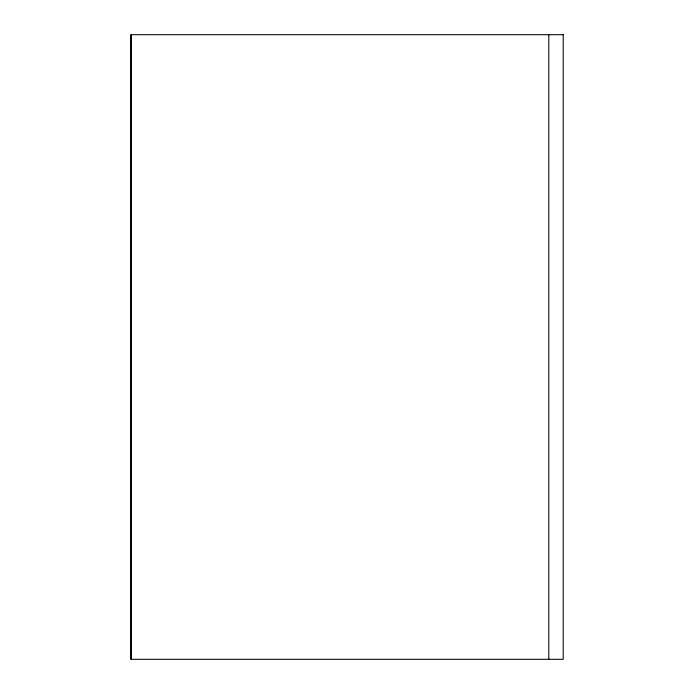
<?xml version="1.0" encoding="UTF-8"?>
<svg xmlns="http://www.w3.org/2000/svg" width="694" height="694" viewBox="0 0 694 694"><rect width="100%" height="100%" fill="white"/><g stroke="black" fill="none" stroke-linecap="round" stroke-linejoin="round"><path stroke-width="1.04" d="M548.798 34.7L548.798 659.3M131.27 34.7L131.27 659.3M563.207 34.7L130.793 34.7L130.793 659.3L563.207 659.3L563.207 34.7"/></g></svg>
